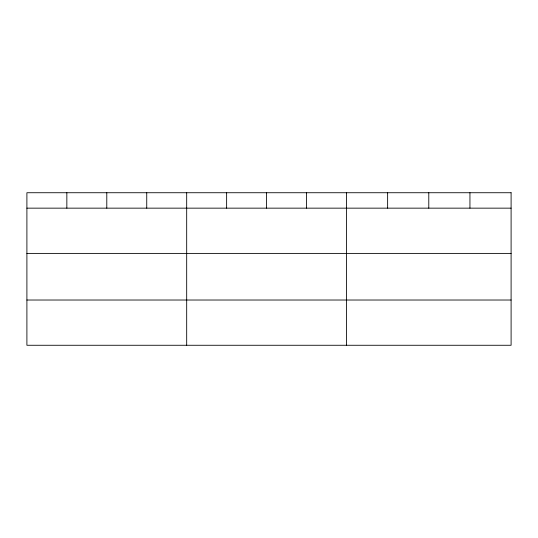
<?xml version="1.0" encoding="UTF-8"?>
<svg xmlns="http://www.w3.org/2000/svg" width="538" height="538" viewBox="0 0 538 538"><rect width="100%" height="100%" fill="white"/><g stroke="black" fill="none" stroke-linecap="round" stroke-linejoin="round"><path stroke-width="0.81" d="M26.9 208.152L511.1 208.152M26.9 253.398L511.1 253.398M26.9 300.022L511.1 300.022M469.943 192.732L469.943 208.152M428.786 192.732L428.786 208.152M387.629 192.732L387.629 208.152M346.472 192.732L346.472 345.268M306.526 192.732L306.526 208.152M266.579 192.732L266.579 208.152M226.632 192.732L226.632 208.152M186.686 192.732L186.686 345.268M146.739 192.732L146.739 208.152M106.793 192.732L106.793 208.152M66.847 192.732L66.847 208.152M511.1 192.732L26.9 192.732L26.9 345.268L511.1 345.268L511.1 192.732"/></g></svg>
